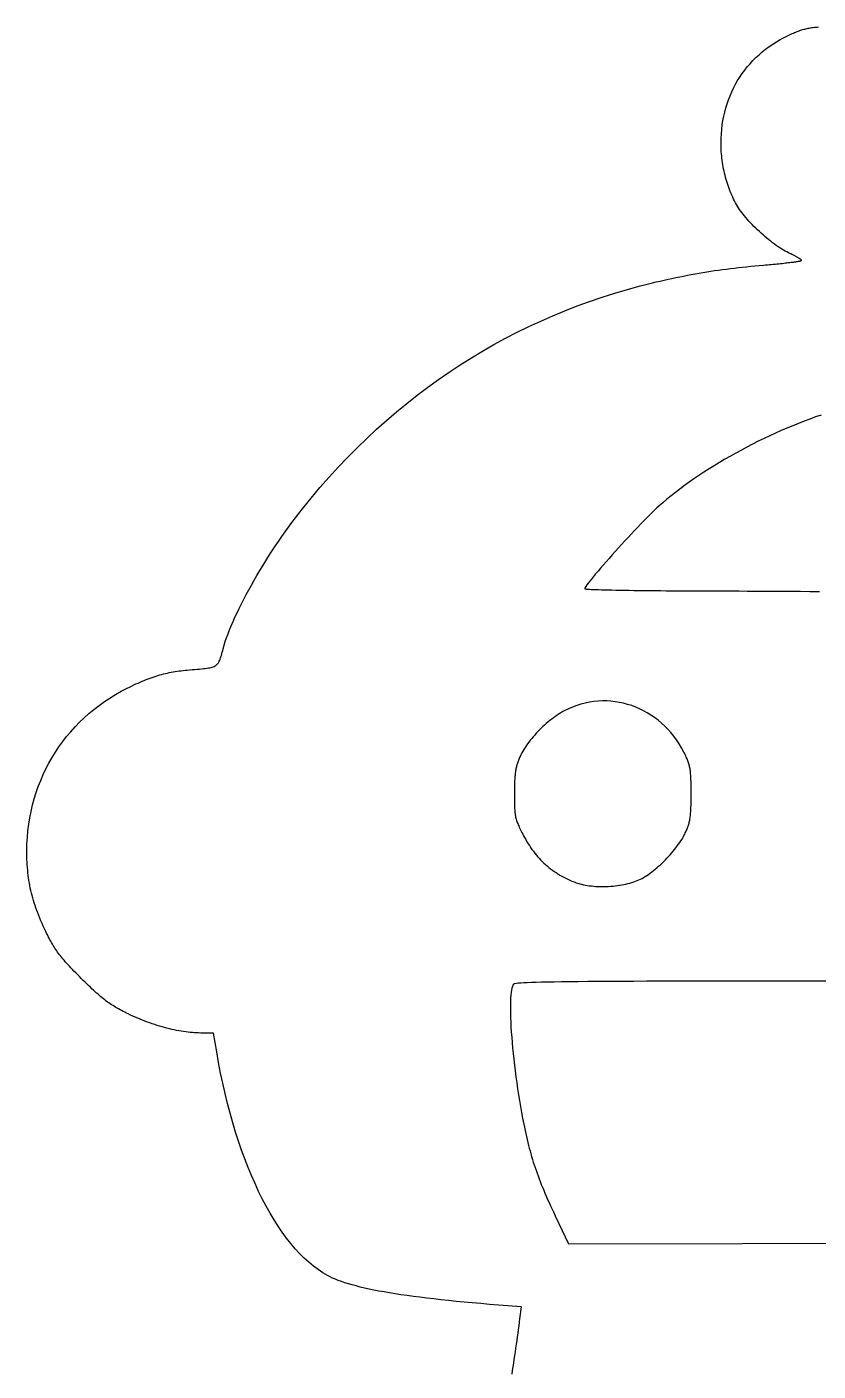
# Model space of a CAD drawing. Extents: x -419 to 419, y -275 to 1047.
# Drawn here: x -170.6 to -137.9, y 384.2 to 439.8 of the extents above; entities that cross this region are included whole.
import ezdxf

# ---------------------------------------------------------------- set-up
doc = ezdxf.new("R2010")
doc.units = 0
doc.layers.get('0').update_dxf_attribs({"linetype": 'CONTINUOUS'})

msp = doc.modelspace()

# ---------------------------------------------------------------- linework, layer by layer
for points in [[(-150.567, 384.079), (-150.543, 384.225), (-150.52, 384.375), (-150.496, 384.528), (-150.473, 384.683), (-150.449, 384.839), (-150.426, 384.997), (-150.403, 385.155), (-150.38, 385.312), (-150.357, 385.469), (-150.336, 385.625), (-150.314, 385.778), (-150.294, 385.929), (-150.274, 386.077), (-150.255, 386.222), (-150.238, 386.361), (-150.176, 386.859), (-151.131, 386.934), (-151.501, 386.964), (-151.861, 386.994), (-152.211, 387.025), (-152.55, 387.056), (-152.88, 387.088), (-153.199, 387.12), (-153.509, 387.153), (-153.809, 387.186), (-154.099, 387.22), (-154.379, 387.255), (-154.65, 387.29), (-154.911, 387.326), (-155.163, 387.363), (-155.406, 387.4), (-155.639, 387.438), (-155.864, 387.477), (-156.079, 387.516), (-156.286, 387.556), (-156.483, 387.597), (-156.672, 387.639), (-156.852, 387.681), (-157.024, 387.725), (-157.187, 387.769), (-157.342, 387.813), (-157.488, 387.859), (-157.626, 387.906), (-157.757, 387.953), (-157.879, 388.001), (-157.993, 388.051), (-158.099, 388.101), (-158.198, 388.152), (-158.397, 388.268), (-158.593, 388.399), (-158.788, 388.545), (-158.98, 388.705), (-159.17, 388.879), (-159.357, 389.066), (-159.542, 389.267), (-159.724, 389.481), (-159.902, 389.708), (-160.078, 389.948), (-160.25, 390.2), (-160.418, 390.464), (-160.583, 390.74), (-160.745, 391.027), (-160.902, 391.326), (-161.056, 391.635), (-161.205, 391.956), (-161.351, 392.286), (-161.491, 392.627), (-161.628, 392.977), (-161.759, 393.338), (-161.886, 393.707), (-162.008, 394.085), (-162.125, 394.473), (-162.236, 394.868), (-162.343, 395.272), (-162.443, 395.684), (-162.538, 396.104), (-162.628, 396.53), (-162.711, 396.964), (-162.789, 397.405), (-162.919, 398.185), (-163.453, 398.185), (-163.537, 398.186), (-163.621, 398.189), (-163.708, 398.194), (-163.796, 398.2), (-163.886, 398.208), (-163.978, 398.218), (-164.07, 398.23), (-164.164, 398.244), (-164.259, 398.259), (-164.356, 398.276), (-164.453, 398.294), (-164.551, 398.315), (-164.65, 398.336), (-164.749, 398.36), (-164.849, 398.385), (-164.95, 398.411), (-165.051, 398.439), (-165.152, 398.468), (-165.254, 398.499), (-165.355, 398.531), (-165.457, 398.565), (-165.558, 398.6), (-165.659, 398.636), (-165.76, 398.674), (-165.861, 398.713), (-165.961, 398.753), (-166.061, 398.794), (-166.16, 398.837), (-166.258, 398.881), (-166.355, 398.926), (-166.451, 398.972), (-166.523, 399.007), (-166.592, 399.041), (-166.659, 399.076), (-166.724, 399.11), (-166.787, 399.144), (-166.849, 399.178), (-166.909, 399.212), (-166.968, 399.246), (-167.025, 399.281), (-167.082, 399.317), (-167.139, 399.353), (-167.194, 399.39), (-167.25, 399.428), (-167.305, 399.467), (-167.36, 399.508), (-167.415, 399.55), (-167.471, 399.593), (-167.527, 399.638), (-167.584, 399.685), (-167.643, 399.734), (-167.702, 399.785), (-167.762, 399.839), (-167.824, 399.894), (-167.888, 399.953), (-167.953, 400.013), (-168.02, 400.077), (-168.09, 400.144), (-168.162, 400.213), (-168.237, 400.286), (-168.314, 400.363), (-168.394, 400.442), (-168.475, 400.523), (-168.552, 400.601), (-168.626, 400.676), (-168.697, 400.748), (-168.764, 400.818), (-168.828, 400.885), (-168.889, 400.95), (-168.948, 401.014), (-169.003, 401.075), (-169.057, 401.135), (-169.108, 401.194), (-169.157, 401.252), (-169.203, 401.308), (-169.248, 401.364), (-169.291, 401.419), (-169.333, 401.474), (-169.373, 401.529), (-169.412, 401.583), (-169.449, 401.638), (-169.486, 401.693), (-169.522, 401.749), (-169.557, 401.806), (-169.591, 401.863), (-169.625, 401.922), (-169.659, 401.982), (-169.693, 402.044), (-169.727, 402.107), (-169.76, 402.172), (-169.795, 402.24), (-169.829, 402.31), (-169.864, 402.382), (-169.919, 402.496), (-169.97, 402.607), (-170.02, 402.718), (-170.068, 402.827), (-170.113, 402.935), (-170.157, 403.042), (-170.198, 403.148), (-170.237, 403.252), (-170.275, 403.357), (-170.31, 403.46), (-170.343, 403.563), (-170.375, 403.666), (-170.404, 403.769), (-170.432, 403.871), (-170.458, 403.974), (-170.482, 404.076), (-170.504, 404.179), (-170.525, 404.282), (-170.544, 404.386), (-170.561, 404.49), (-170.577, 404.596), (-170.59, 404.702), (-170.603, 404.809), (-170.614, 404.917), (-170.623, 405.027), (-170.631, 405.138), (-170.637, 405.25), (-170.642, 405.364), (-170.645, 405.48), (-170.647, 405.598), (-170.648, 405.718), (-170.643, 405.996), (-170.628, 406.272), (-170.604, 406.546), (-170.57, 406.817), (-170.527, 407.086), (-170.474, 407.351), (-170.412, 407.614), (-170.341, 407.873), (-170.262, 408.128), (-170.173, 408.38), (-170.076, 408.627), (-169.97, 408.871), (-169.856, 409.11), (-169.734, 409.344), (-169.603, 409.574), (-169.464, 409.799), (-169.318, 410.019), (-169.163, 410.233), (-169.001, 410.442), (-168.831, 410.645), (-168.654, 410.842), (-168.47, 411.033), (-168.278, 411.218), (-168.079, 411.396), (-167.873, 411.567), (-167.661, 411.731), (-167.441, 411.889), (-167.216, 412.038), (-166.983, 412.181), (-166.744, 412.315), (-166.5, 412.442), (-166.405, 412.489), (-166.312, 412.533), (-166.22, 412.576), (-166.131, 412.618), (-166.043, 412.657), (-165.956, 412.695), (-165.871, 412.731), (-165.787, 412.766), (-165.704, 412.799), (-165.622, 412.831), (-165.541, 412.861), (-165.461, 412.889), (-165.382, 412.916), (-165.302, 412.942), (-165.224, 412.967), (-165.145, 412.99), (-165.067, 413.012), (-164.989, 413.032), (-164.911, 413.052), (-164.832, 413.07), (-164.753, 413.087), (-164.674, 413.103), (-164.594, 413.118), (-164.514, 413.132), (-164.433, 413.145), (-164.35, 413.157), (-164.267, 413.168), (-164.183, 413.178), (-164.098, 413.187), (-164.011, 413.195), (-163.922, 413.203), (-163.807, 413.212), (-163.699, 413.221), (-163.598, 413.229), (-163.505, 413.237), (-163.419, 413.245), (-163.339, 413.253), (-163.265, 413.261), (-163.197, 413.27), (-163.134, 413.28), (-163.077, 413.291), (-163.024, 413.302), (-162.977, 413.315), (-162.933, 413.33), (-162.894, 413.346), (-162.858, 413.364), (-162.825, 413.385), (-162.796, 413.407), (-162.769, 413.432), (-162.744, 413.46), (-162.722, 413.491), (-162.701, 413.524), (-162.682, 413.561), (-162.664, 413.602), (-162.647, 413.646), (-162.63, 413.694), (-162.614, 413.746), (-162.597, 413.802), (-162.58, 413.863), (-162.562, 413.929), (-162.543, 413.999), (-162.523, 414.074), (-162.481, 414.219), (-162.434, 414.37), (-162.381, 414.526), (-162.322, 414.687), (-162.258, 414.853), (-162.188, 415.024), (-162.114, 415.198), (-162.034, 415.377), (-161.95, 415.559), (-161.861, 415.744), (-161.768, 415.933), (-161.671, 416.124), (-161.569, 416.317), (-161.464, 416.512), (-161.355, 416.71), (-161.242, 416.908), (-161.126, 417.108), (-161.007, 417.309), (-160.885, 417.51), (-160.76, 417.711), (-160.632, 417.913), (-160.502, 418.114), (-160.369, 418.314), (-160.235, 418.514), (-160.098, 418.712), (-159.959, 418.909), (-159.819, 419.103), (-159.677, 419.296), (-159.534, 419.486), (-159.389, 419.674), (-159.244, 419.858), (-158.883, 420.303), (-158.515, 420.738), (-158.141, 421.163), (-157.76, 421.58), (-157.372, 421.986), (-156.979, 422.383), (-156.579, 422.77), (-156.173, 423.148), (-155.761, 423.516), (-155.343, 423.874), (-154.918, 424.222), (-154.488, 424.561), (-154.052, 424.89), (-153.61, 425.209), (-153.162, 425.517), (-152.709, 425.816), (-152.249, 426.105), (-151.784, 426.384), (-151.314, 426.653), (-150.838, 426.911), (-150.357, 427.16), (-149.87, 427.398), (-149.378, 427.626), (-148.881, 427.844), (-148.379, 428.051), (-147.871, 428.248), (-147.358, 428.434), (-146.841, 428.611), (-146.318, 428.776), (-145.79, 428.931), (-145.258, 429.076), (-145.091, 429.119), (-144.924, 429.161), (-144.759, 429.202), (-144.595, 429.241), (-144.432, 429.28), (-144.269, 429.317), (-144.108, 429.353), (-143.947, 429.389), (-143.786, 429.423), (-143.626, 429.456), (-143.466, 429.488), (-143.306, 429.519), (-143.146, 429.549), (-142.986, 429.578), (-142.826, 429.606), (-142.666, 429.633), (-142.506, 429.659), (-142.345, 429.685), (-142.183, 429.709), (-142.021, 429.733), (-141.858, 429.755), (-141.694, 429.777), (-141.529, 429.798), (-141.363, 429.818), (-141.196, 429.838), (-141.028, 429.856), (-140.858, 429.874), (-140.687, 429.891), (-140.514, 429.908), (-140.34, 429.923), (-140.163, 429.939), (-140.08, 429.946), (-139.997, 429.953), (-139.916, 429.96), (-139.836, 429.967), (-139.757, 429.974), (-139.68, 429.982), (-139.605, 429.989), (-139.531, 429.996), (-139.459, 430.004), (-139.39, 430.011), (-139.322, 430.018), (-139.257, 430.026), (-139.194, 430.033), (-139.133, 430.04), (-139.075, 430.047), (-139.02, 430.054), (-138.967, 430.06), (-138.917, 430.067), (-138.871, 430.073), (-138.827, 430.08), (-138.787, 430.086), (-138.75, 430.092), (-138.716, 430.097), (-138.686, 430.103), (-138.66, 430.108), (-138.637, 430.113), (-138.619, 430.118), (-138.604, 430.123), (-138.594, 430.127), (-138.587, 430.131), (-138.585, 430.134), (-138.586, 430.138), (-138.589, 430.142), (-138.593, 430.147), (-138.598, 430.153), (-138.604, 430.159), (-138.612, 430.166), (-138.622, 430.173), (-138.632, 430.181), (-138.644, 430.189), (-138.657, 430.198), (-138.671, 430.207), (-138.686, 430.217), (-138.702, 430.227), (-138.719, 430.238), (-138.737, 430.248), (-138.756, 430.26), (-138.776, 430.271), (-138.797, 430.283), (-138.819, 430.295), (-138.841, 430.307), (-138.865, 430.319), (-138.888, 430.332), (-138.913, 430.345), (-138.938, 430.358), (-138.964, 430.371), (-138.99, 430.384), (-139.017, 430.398), (-139.045, 430.411), (-139.072, 430.425), (-139.101, 430.438), (-139.129, 430.452), (-139.195, 430.484), (-139.263, 430.52), (-139.333, 430.56), (-139.405, 430.603), (-139.478, 430.65), (-139.553, 430.7), (-139.629, 430.753), (-139.706, 430.808), (-139.784, 430.866), (-139.862, 430.927), (-139.941, 430.989), (-140.02, 431.054), (-140.098, 431.12), (-140.177, 431.187), (-140.254, 431.256), (-140.331, 431.326), (-140.407, 431.397), (-140.481, 431.469), (-140.554, 431.541), (-140.626, 431.613), (-140.695, 431.686), (-140.762, 431.758), (-140.827, 431.83), (-140.89, 431.902), (-140.949, 431.973), (-141.006, 432.042), (-141.059, 432.111), (-141.109, 432.178), (-141.155, 432.244), (-141.197, 432.308), (-141.235, 432.371), (-141.277, 432.444), (-141.317, 432.518), (-141.357, 432.593), (-141.395, 432.67), (-141.432, 432.747), (-141.468, 432.825), (-141.502, 432.904), (-141.535, 432.984), (-141.567, 433.065), (-141.597, 433.147), (-141.626, 433.229), (-141.654, 433.313), (-141.681, 433.396), (-141.706, 433.481), (-141.729, 433.566), (-141.752, 433.652), (-141.773, 433.738), (-141.792, 433.825), (-141.811, 433.912), (-141.827, 434), (-141.843, 434.088), (-141.857, 434.177), (-141.869, 434.266), (-141.88, 434.355), (-141.89, 434.445), (-141.898, 434.535), (-141.905, 434.625), (-141.91, 434.715), (-141.914, 434.806), (-141.916, 434.896), (-141.917, 434.987), (-141.914, 435.177), (-141.904, 435.365), (-141.888, 435.551), (-141.866, 435.734), (-141.838, 435.915), (-141.804, 436.093), (-141.763, 436.269), (-141.717, 436.442), (-141.665, 436.612), (-141.606, 436.779), (-141.542, 436.943), (-141.473, 437.104), (-141.397, 437.261), (-141.316, 437.416), (-141.23, 437.567), (-141.138, 437.714), (-141.04, 437.858), (-140.937, 437.998), (-140.829, 438.134), (-140.716, 438.266), (-140.597, 438.394), (-140.473, 438.519), (-140.344, 438.639), (-140.21, 438.754), (-140.072, 438.865), (-139.928, 438.972), (-139.779, 439.074), (-139.626, 439.172), (-139.468, 439.264), (-139.306, 439.352), (-139.138, 439.435), (-139.081, 439.461), (-139.026, 439.487), (-138.972, 439.511), (-138.92, 439.534), (-138.87, 439.555), (-138.82, 439.576), (-138.772, 439.595), (-138.724, 439.613), (-138.677, 439.631), (-138.631, 439.647), (-138.584, 439.662), (-138.539, 439.676), (-138.493, 439.689), (-138.446, 439.701), (-138.4, 439.713), (-138.353, 439.723), (-138.305, 439.733), (-138.257, 439.743), (-138.207, 439.751), (-138.157, 439.759), (-138.104, 439.766), (-138.051, 439.773), (-137.995, 439.779), (-137.938, 439.784), (-137.879, 439.789)], [(-137.773, 423.738), (-138.006, 423.658), (-138.24, 423.574), (-138.476, 423.486), (-138.712, 423.394), (-138.949, 423.299), (-139.187, 423.199), (-139.425, 423.096), (-139.663, 422.99), (-139.901, 422.881), (-140.137, 422.768), (-140.373, 422.653), (-140.608, 422.535), (-140.842, 422.414), (-141.073, 422.291), (-141.303, 422.166), (-141.531, 422.038), (-141.755, 421.909), (-141.978, 421.778), (-142.197, 421.645), (-142.412, 421.51), (-142.625, 421.374), (-142.833, 421.237), (-143.037, 421.099), (-143.237, 420.96), (-143.432, 420.82), (-143.622, 420.68), (-143.807, 420.539), (-143.986, 420.398), (-144.16, 420.256), (-144.328, 420.115), (-144.489, 419.973), (-144.575, 419.895), (-144.669, 419.806), (-144.771, 419.708), (-144.88, 419.601), (-144.994, 419.486), (-145.114, 419.364), (-145.238, 419.236), (-145.365, 419.103), (-145.496, 418.966), (-145.628, 418.825), (-145.762, 418.681), (-145.897, 418.535), (-146.031, 418.389), (-146.165, 418.242), (-146.297, 418.096), (-146.426, 417.952), (-146.552, 417.81), (-146.674, 417.672), (-146.791, 417.537), (-146.903, 417.408), (-147.008, 417.284), (-147.107, 417.167), (-147.197, 417.058), (-147.279, 416.957), (-147.352, 416.865), (-147.415, 416.783), (-147.466, 416.712), (-147.506, 416.654), (-147.534, 416.607), (-147.548, 416.575), (-147.549, 416.556), (-147.539, 416.552), (-147.515, 416.548), (-147.478, 416.544), (-147.427, 416.539), (-147.363, 416.535), (-147.287, 416.531), (-147.199, 416.527), (-147.098, 416.523), (-146.987, 416.519), (-146.864, 416.516), (-146.73, 416.512), (-146.586, 416.508), (-146.432, 416.505), (-146.269, 416.502), (-146.096, 416.498), (-145.914, 416.495), (-145.724, 416.492), (-145.525, 416.489), (-145.319, 416.487), (-145.105, 416.484), (-144.884, 416.482), (-144.657, 416.479), (-144.423, 416.477), (-144.183, 416.475), (-143.938, 416.473), (-143.687, 416.472), (-143.431, 416.471), (-143.171, 416.469), (-142.907, 416.468), (-142.638, 416.468), (-142.367, 416.467), (-142.086, 416.466), (-141.792, 416.466), (-141.483, 416.465), (-141.162, 416.463), (-140.83, 416.462), (-140.486, 416.46), (-140.132, 416.458), (-139.769, 416.456), (-139.397, 416.454), (-139.018, 416.451), (-138.632, 416.449), (-138.239, 416.446), (-137.842, 416.443)], [(-145.251, 404.545), (-145.187, 404.578), (-145.122, 404.615), (-145.055, 404.655), (-144.988, 404.698), (-144.919, 404.745), (-144.85, 404.794), (-144.78, 404.847), (-144.71, 404.901), (-144.639, 404.959), (-144.569, 405.018), (-144.498, 405.08), (-144.428, 405.144), (-144.358, 405.209), (-144.289, 405.276), (-144.221, 405.344), (-144.154, 405.414), (-144.088, 405.484), (-144.023, 405.556), (-143.96, 405.628), (-143.899, 405.7), (-143.839, 405.773), (-143.782, 405.846), (-143.726, 405.919), (-143.674, 405.992), (-143.623, 406.064), (-143.576, 406.136), (-143.531, 406.207), (-143.49, 406.277), (-143.452, 406.346), (-143.417, 406.414), (-143.395, 406.458), (-143.375, 406.501), (-143.356, 406.543), (-143.338, 406.584), (-143.321, 406.625), (-143.305, 406.664), (-143.29, 406.704), (-143.276, 406.743), (-143.263, 406.783), (-143.251, 406.822), (-143.24, 406.863), (-143.229, 406.903), (-143.22, 406.945), (-143.211, 406.988), (-143.203, 407.032), (-143.196, 407.078), (-143.189, 407.125), (-143.183, 407.175), (-143.178, 407.226), (-143.174, 407.28), (-143.17, 407.336), (-143.166, 407.395), (-143.163, 407.457), (-143.16, 407.522), (-143.158, 407.59), (-143.157, 407.662), (-143.155, 407.738), (-143.154, 407.817), (-143.154, 407.901), (-143.153, 407.989), (-143.153, 408.082), (-143.153, 408.178), (-143.154, 408.27), (-143.154, 408.356), (-143.155, 408.438), (-143.156, 408.516), (-143.158, 408.589), (-143.16, 408.659), (-143.163, 408.724), (-143.166, 408.787), (-143.169, 408.846), (-143.174, 408.902), (-143.178, 408.956), (-143.184, 409.007), (-143.19, 409.056), (-143.198, 409.103), (-143.206, 409.148), (-143.215, 409.192), (-143.224, 409.235), (-143.235, 409.277), (-143.247, 409.319), (-143.26, 409.36), (-143.274, 409.401), (-143.289, 409.441), (-143.305, 409.483), (-143.323, 409.525), (-143.341, 409.567), (-143.362, 409.611), (-143.383, 409.657), (-143.406, 409.704), (-143.43, 409.752), (-143.456, 409.803), (-143.551, 409.977), (-143.652, 410.145), (-143.759, 410.305), (-143.873, 410.458), (-143.992, 410.605), (-144.117, 410.744), (-144.248, 410.876), (-144.383, 411.001), (-144.524, 411.118), (-144.669, 411.228), (-144.817, 411.33), (-144.97, 411.424), (-145.127, 411.51), (-145.287, 411.589), (-145.449, 411.659), (-145.615, 411.721), (-145.783, 411.774), (-145.953, 411.82), (-146.125, 411.856), (-146.299, 411.884), (-146.474, 411.903), (-146.65, 411.914), (-146.827, 411.915), (-147.004, 411.908), (-147.182, 411.891), (-147.359, 411.865), (-147.536, 411.829), (-147.713, 411.784), (-147.888, 411.73), (-148.062, 411.665), (-148.235, 411.591), (-148.311, 411.555), (-148.388, 411.515), (-148.465, 411.473), (-148.542, 411.428), (-148.619, 411.38), (-148.696, 411.33), (-148.772, 411.278), (-148.849, 411.223), (-148.924, 411.166), (-149, 411.108), (-149.074, 411.047), (-149.148, 410.985), (-149.22, 410.92), (-149.292, 410.855), (-149.363, 410.788), (-149.432, 410.719), (-149.5, 410.65), (-149.566, 410.579), (-149.63, 410.508), (-149.693, 410.435), (-149.754, 410.362), (-149.813, 410.288), (-149.87, 410.214), (-149.925, 410.139), (-149.977, 410.064), (-150.027, 409.989), (-150.074, 409.914), (-150.118, 409.839), (-150.16, 409.764), (-150.199, 409.689), (-150.235, 409.615), (-150.253, 409.575), (-150.27, 409.536), (-150.286, 409.498), (-150.301, 409.46), (-150.316, 409.422), (-150.33, 409.384), (-150.343, 409.346), (-150.355, 409.308), (-150.366, 409.269), (-150.377, 409.23), (-150.387, 409.191), (-150.396, 409.151), (-150.405, 409.11), (-150.413, 409.068), (-150.421, 409.025), (-150.427, 408.981), (-150.434, 408.935), (-150.439, 408.888), (-150.444, 408.839), (-150.449, 408.789), (-150.453, 408.736), (-150.457, 408.682), (-150.46, 408.626), (-150.463, 408.567), (-150.465, 408.506), (-150.467, 408.442), (-150.468, 408.376), (-150.469, 408.307), (-150.47, 408.235), (-150.471, 408.16), (-150.471, 408.081), (-150.471, 407.989), (-150.47, 407.902), (-150.47, 407.82), (-150.469, 407.743), (-150.468, 407.67), (-150.466, 407.602), (-150.464, 407.537), (-150.461, 407.475), (-150.457, 407.417), (-150.453, 407.361), (-150.448, 407.308), (-150.442, 407.257), (-150.435, 407.208), (-150.426, 407.161), (-150.417, 407.114), (-150.406, 407.069), (-150.394, 407.024), (-150.381, 406.979), (-150.366, 406.934), (-150.35, 406.889), (-150.332, 406.843), (-150.313, 406.795), (-150.291, 406.747), (-150.268, 406.696), (-150.243, 406.644), (-150.216, 406.589), (-150.187, 406.532), (-150.156, 406.471), (-150.122, 406.407), (-150.086, 406.34), (-150.048, 406.268), (-150.001, 406.182), (-149.952, 406.097), (-149.902, 406.014), (-149.85, 405.933), (-149.796, 405.853), (-149.742, 405.775), (-149.685, 405.699), (-149.627, 405.625), (-149.568, 405.552), (-149.508, 405.481), (-149.445, 405.412), (-149.382, 405.344), (-149.317, 405.279), (-149.25, 405.215), (-149.182, 405.152), (-149.113, 405.092), (-149.042, 405.033), (-148.97, 404.976), (-148.896, 404.921), (-148.821, 404.868), (-148.745, 404.816), (-148.667, 404.766), (-148.588, 404.718), (-148.508, 404.672), (-148.426, 404.628), (-148.343, 404.585), (-148.258, 404.544), (-148.172, 404.505), (-148.085, 404.468), (-147.996, 404.433), (-147.906, 404.4), (-147.837, 404.376), (-147.764, 404.355), (-147.689, 404.335), (-147.612, 404.317), (-147.533, 404.301), (-147.451, 404.287), (-147.368, 404.275), (-147.283, 404.265), (-147.197, 404.256), (-147.109, 404.249), (-147.02, 404.244), (-146.931, 404.241), (-146.841, 404.24), (-146.75, 404.241), (-146.659, 404.243), (-146.568, 404.247), (-146.477, 404.253), (-146.386, 404.261), (-146.295, 404.27), (-146.206, 404.281), (-146.117, 404.294), (-146.029, 404.308), (-145.942, 404.325), (-145.856, 404.343), (-145.773, 404.363), (-145.69, 404.384), (-145.61, 404.407), (-145.532, 404.432), (-145.456, 404.458), (-145.383, 404.486), (-145.313, 404.516), (-145.313, 404.516), (-145.251, 404.545)], [(-137.344, 400.334), (-138.289, 400.334), (-139.192, 400.334), (-140.054, 400.333), (-140.874, 400.333), (-141.655, 400.332), (-142.396, 400.331), (-143.099, 400.329), (-143.764, 400.328), (-144.392, 400.326), (-144.985, 400.324), (-145.542, 400.321), (-146.064, 400.319), (-146.553, 400.316), (-147.009, 400.312), (-147.433, 400.309), (-147.826, 400.305), (-148.188, 400.301), (-148.52, 400.296), (-148.824, 400.291), (-149.099, 400.286), (-149.347, 400.281), (-149.569, 400.275), (-149.765, 400.269), (-149.936, 400.262), (-150.083, 400.255), (-150.207, 400.248), (-150.308, 400.24), (-150.387, 400.232), (-150.446, 400.224), (-150.484, 400.215), (-150.503, 400.205), (-150.53, 400.168), (-150.554, 400.115), (-150.575, 400.045), (-150.592, 399.96), (-150.607, 399.861), (-150.618, 399.748), (-150.627, 399.622), (-150.633, 399.484), (-150.636, 399.333), (-150.636, 399.172), (-150.633, 399), (-150.628, 398.819), (-150.62, 398.628), (-150.61, 398.429), (-150.597, 398.222), (-150.581, 398.009), (-150.563, 397.788), (-150.543, 397.563), (-150.521, 397.332), (-150.496, 397.097), (-150.468, 396.858), (-150.439, 396.617), (-150.408, 396.373), (-150.374, 396.127), (-150.338, 395.881), (-150.301, 395.634), (-150.261, 395.388), (-150.22, 395.143), (-150.176, 394.9), (-150.131, 394.659), (-150.084, 394.421), (-150.057, 394.288), (-150.029, 394.158), (-150.002, 394.03), (-149.973, 393.905), (-149.944, 393.781), (-149.915, 393.66), (-149.885, 393.54), (-149.854, 393.422), (-149.823, 393.306), (-149.79, 393.19), (-149.757, 393.075), (-149.722, 392.961), (-149.687, 392.847), (-149.65, 392.734), (-149.612, 392.62), (-149.573, 392.507), (-149.533, 392.392), (-149.491, 392.277), (-149.447, 392.161), (-149.402, 392.044), (-149.355, 391.926), (-149.306, 391.806), (-149.256, 391.685), (-149.203, 391.561), (-149.149, 391.435), (-149.092, 391.307), (-149.033, 391.175), (-148.972, 391.042), (-148.909, 390.904), (-148.843, 390.764), (-148.775, 390.62), (-148.224, 389.461), (-119.48, 389.52)]]:
    msp.add_lwpolyline(points)

doc.saveas('drawing.dxf')
